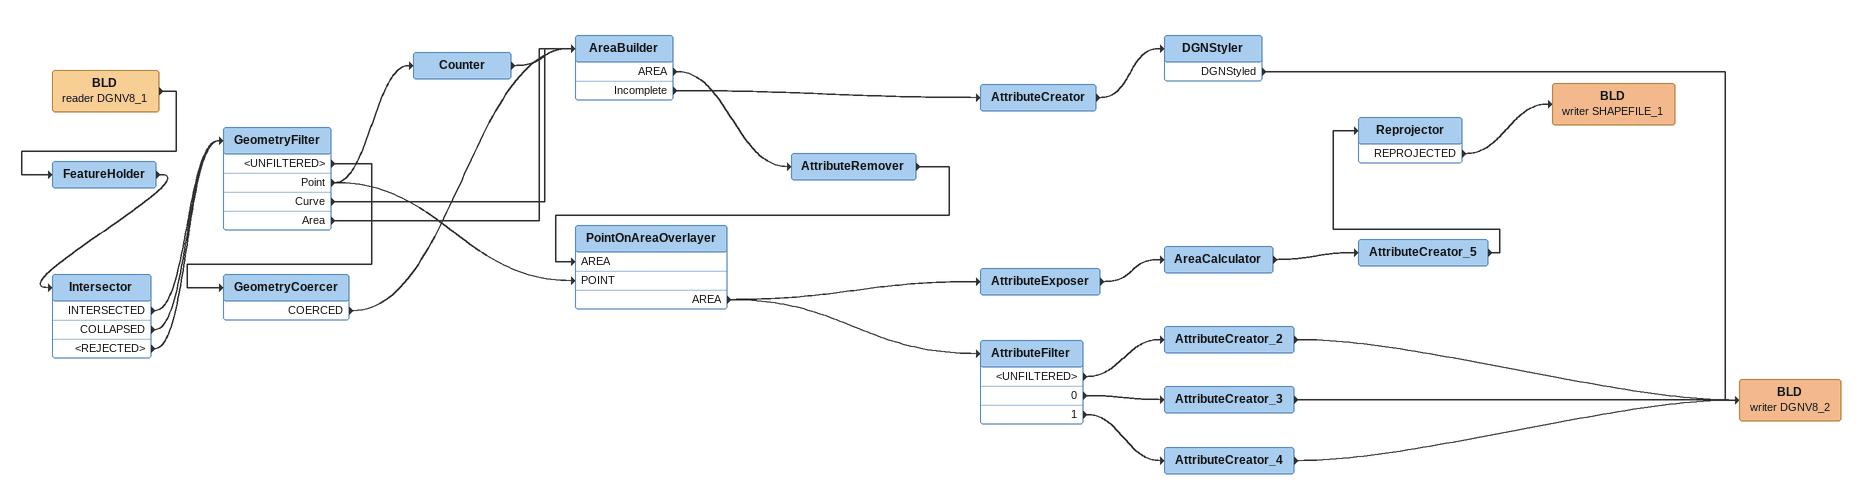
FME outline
BLD (reader DGNV8_1)
    -> FeatureHolder
FeatureHolder
    -> Intersector
Intersector
    INTERSECTED -> GeometryFilter
    COLLAPSED -> GeometryFilter
    <REJECTED> -> GeometryFilter
GeometryFilter
    <UNFILTERED> -> GeometryCoercer
    Point -> PointOnAreaOverlayer [POINT]
    Point -> Counter
    Curve -> AreaBuilder
    Area -> AreaBuilder
Counter
    -> AreaBuilder
GeometryCoercer
    COERCED -> AreaBuilder
AreaBuilder
    AREA -> AttributeRemover
    Incomplete -> AttributeCreator
AttributeCreator
    -> DGNStyler
DGNStyler
    DGNStyled -> BLD (writer DGNV8_2)
AttributeRemover
    -> PointOnAreaOverlayer [AREA]
PointOnAreaOverlayer
    AREA -> AttributeFilter
    AREA -> AttributeExposer
AttributeExposer
    -> AreaCalculator
AreaCalculator
    -> AttributeCreator_5
AttributeCreator_5
    -> Reprojector
Reprojector
    REPROJECTED -> BLD (writer SHAPEFILE_1)
BLD (writer SHAPEFILE_1)
AttributeFilter
    <UNFILTERED> -> AttributeCreator_2
    0 -> AttributeCreator_3
    1 -> AttributeCreator_4
AttributeCreator_2
    -> BLD (writer DGNV8_2)
AttributeCreator_3
    -> BLD (writer DGNV8_2)
AttributeCreator_4
    -> BLD (writer DGNV8_2)
BLD (writer DGNV8_2)
